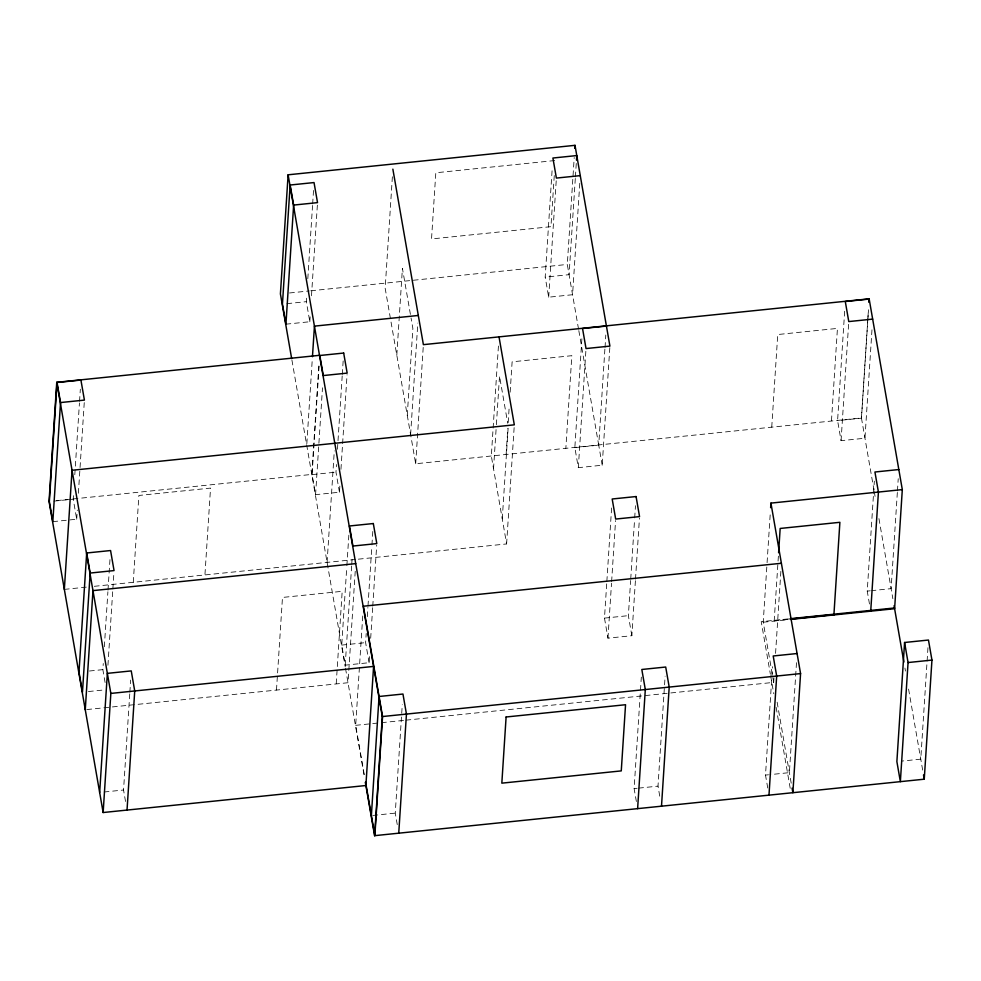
<?xml version="1.0" encoding="UTF-8"?>
<svg xmlns="http://www.w3.org/2000/svg" width="981" height="981" viewBox="0 0 981 981"><rect width="100%" height="100%" fill="white"/><g stroke="black" fill="none" stroke-linecap="round" stroke-linejoin="round"><path stroke-width="0.74" stroke-dasharray="4.91 3.68" d="M52.827 521.659L76.714 519.207L73.219 499.157L73.612 493.038M74.801 474.718L79.449 402.946M79.547 401.425L80.332 389.212M76.714 519.207L77.303 510.046M78.382 493.247L84.317 401.634M105.102 682.531L102.858 669.643L103.263 663.536M104.342 646.737L107.898 591.764M107.996 590.231L110.068 558.164M107.935 665.265L112.766 590.439M112.864 588.919L113.955 572.119M133.269 582.297L138.885 495.466L210.535 488.097L204.931 574.94M125.531 801.477L123.545 790.012L129.762 693.812M129.86 692.279L130.645 680.066M276.483 690.084L282.479 597.441L342.185 591.31L336.201 683.941M285.937 324.184L309.824 321.731L306.33 301.67L306.624 297.084M307.813 278.763L312.547 205.47M312.645 203.938L313.638 188.671M309.824 321.731L310.217 315.624M311.492 295.772L317.427 204.146M306.832 443.719L312.35 358.2M318.813 366.011L311.799 474.424L79.424 498.299M339.855 486.11L339.463 492.217L315.575 494.669L312.081 474.608L319.095 366.195M315.575 494.669L322.491 387.777M327.09 562.383L334.3 450.917M339.463 492.217L335.968 472.155L336.471 464.528M337.452 449.249L342.197 375.956M342.295 374.423L343.178 360.689M340.947 469.31L347.066 374.632M369.494 656.596L369.101 662.702L345.214 665.155L341.731 645.093L346.759 567.226M346.869 565.694L348.844 535.16M345.214 665.155L351.639 565.902M351.738 564.369L352.228 556.742M355.232 571.261L348.022 682.727L136.862 704.432M364.233 774.524L355.674 725.327L362.884 613.861M392.375 176.776L385.165 288.255L415.686 463.755L861.441 417.955L867.854 318.702M369.101 662.702L365.619 642.641L366.207 633.481M367.299 616.681L367.887 607.521M367.985 606L371.836 546.442M371.934 544.921L372.829 531.175M370.683 638.275L372.657 607.73M372.755 606.209L376.704 545.129M396.802 355.159L402.418 268.328L410.781 316.458M407.262 415.331L412.878 328.5L411.051 317.967M410.61 434.571L417.82 323.105M415.686 463.755L423.387 344.65M397.256 824.592L395.257 813.126L402.271 704.714M498.434 346.035L491.322 455.981L506.613 543.94L357.525 559.256M493.541 468.734L496.288 426.208M496.386 424.687L499.525 376.091L507.741 423.289M506.122 454.461L507.802 428.648M508.195 422.566L509.078 408.905M510.157 392.192L512.119 361.83L571.837 355.686L565.841 448.329M502.26 518.875L508.244 426.232M506.613 543.94L514.216 426.367M579.783 183.263L572.573 294.729L548.686 297.182L545.191 277.132L552.303 167.187M554.265 175.55L550.954 226.672L431.53 238.947L435.809 172.779L555.234 160.504M548.686 297.182L556.288 179.609M578.545 329.125L567.3 264.441L574.216 157.549M575.307 178.468L569.078 274.668L545.191 277.132M575.406 176.948L576.288 163.202M609.814 347.642L602.211 465.215L578.324 467.667L574.841 447.618L581.954 337.672M578.324 467.667L585.927 350.094M602.211 465.215L598.729 445.166L604.909 348.758M605.044 347.433L605.792 335.012M635.406 580.74L631.85 635.713L607.962 638.165L604.48 618.104L606.749 582.984M606.847 581.451L611.69 506.637M607.962 638.165L611.519 583.192M611.617 581.659L615.565 520.58M631.85 635.713L628.367 615.651L630.636 580.531M630.734 578.998L634.584 519.452M634.682 517.919L635.48 505.705M635.504 579.207L639.453 518.127M636.362 801.489L634.118 788.589L641.329 677.123M659.747 796.167L658.006 786.137L665.118 676.191M771.74 427.176L777.737 334.533L837.443 328.402L831.459 421.033M773.727 682.555L763.23 622.212L766.983 564.185M767.081 562.653L770.244 513.786M774.181 621.083L778.411 555.675M767.743 787.988L765.499 775.088L772.513 666.675M773.984 677.797L773.69 682.384L405.84 720.177M775.566 653.371L780.901 570.905M796.498 662.69L789.386 772.636L769.975 774.634M871.974 329.812L864.96 438.225L841.073 440.677L837.59 420.616L844.899 307.617M841.073 440.677L848.675 323.105M867.952 317.17L868.455 309.542M867.695 321.964L861.477 418.164L837.59 420.616M867.793 320.444L868.492 309.751M869.473 604.002L867.229 591.114L873.458 494.902M873.556 493.382L874.341 481.168M897.345 492.45L891.116 588.649L871.717 590.648M897.443 490.929L898.228 478.716M927.965 647.668L920.767 759.147L901.355 761.133M289.518 292.976L309.26 290.952M310.769 290.793L567.3 264.441M286.918 303.669L306.33 301.67M56.64 500.641L77.904 498.458M53.808 501.144L73.219 499.157M312.081 474.608L335.968 472.155M574.841 447.618L598.729 445.166M64.341 589.385L86.819 587.079M94.311 586.307L356.005 559.415M89.43 671.016L102.858 669.643M341.731 645.093L365.619 642.641M604.48 618.104L628.367 615.651M867.229 591.114L870.221 590.795M788.491 618.864L761.231 621.672L770.379 674.241M774.205 620.728L789.129 619.195M88.437 691.544L104.857 689.851M763.23 622.212L788.896 619.575M86.782 709.57L135.353 704.579M355.674 725.327L380.003 722.825M381.523 722.678L404.319 720.336M104.133 791.998L123.545 790.012M372.866 815.432L395.257 813.126M634.118 788.589L637.11 788.283M638.606 788.135L658.006 786.137M765.499 775.088L768.479 774.782M861.441 417.955L873.973 490.059M874.23 491.555L875.543 499.059M878.939 518.593L892.857 598.68M904.923 668.061L905.451 671.065M908.578 689.079L923.256 773.469M777.136 702.175L791.373 784.101M770.637 675.737L773.776 693.763M776.118 707.276L790.747 791.385M578.815 330.622L598.692 444.957M291.921 360.101L345.251 666.798M345.508 668.306L364.319 776.511"/><path stroke-width="1.47" d="M319.499 355.318L56.751 382.32L49.05 501.426L103.14 812.526L365.888 785.523L373.589 666.418L110.841 693.42L103.14 812.526M57.033 382.504L49.332 501.61L52.827 521.659L60.528 402.553L57.033 382.504L80.92 380.052L84.415 400.101L60.528 402.553M64.341 589.385L72.042 470.279L514.314 424.834L499.022 336.875M86.684 552.99L78.983 672.095L82.465 692.157L90.166 573.051L86.684 552.99L110.571 550.537L114.054 570.586L90.166 573.051M85.261 709.729L92.974 590.623L355.723 563.621M99.657 792.464L107.358 673.358L131.246 670.906L134.728 690.967L127.027 810.073M606.393 325.851L575.001 145.335L288.12 174.802L280.419 293.908L291.664 358.592M290.143 185.017L282.442 304.122L285.937 324.184L293.638 205.078L290.143 185.017L314.03 182.564L317.525 202.626L293.638 205.078M312.461 356.679L314.435 326.133L418.311 315.465M371.37 815.591L379.071 696.485L402.958 694.033L406.453 714.082L398.74 833.188M904.58 642.494L908.063 662.543L900.362 781.649L896.879 761.599L904.58 642.494L928.467 640.041L931.95 660.09L924.249 779.196L374.607 835.665L382.308 716.559L288.12 174.802M574.805 148.389L575.001 145.335M576.485 160.148L576.779 155.562L552.904 158.027L556.386 178.076L580.274 175.624M637.613 808.651L645.314 689.545L641.819 669.483L665.707 667.031L669.201 687.092L661.501 806.198M770.637 507.68L770.931 503.106L902.312 489.605L869.141 298.849L423.387 344.65L392.866 169.149M778.595 552.744L780.165 528.452L839.883 522.309L833.899 614.952M768.981 795.15L776.682 676.044L773.2 655.982L797.087 653.53M770.931 503.106L800.57 673.591L792.869 792.697L792.084 788.172M868.945 301.903L869.141 298.849M868.982 302.111L869.178 299.058L845.291 301.51L848.773 321.572L872.661 319.119M870.723 611.163L878.424 492.057L874.929 472.008L898.817 469.543M902.312 489.605L894.611 608.711L790.416 619.416M781.391 563.278L363.375 606.221L382.565 716.535L374.852 835.64L365.533 781.98M789.999 618.717L894.476 607.975M790.625 619.048L833.911 614.596M382.308 716.559L800.57 673.591M908.063 662.543L931.95 660.09M894.083 605.706L903.881 662.052M923.501 774.904L924.249 779.196M365.373 782.519L374.607 835.665M56.751 382.32L110.841 693.42M506.11 716.988L501.831 783.157L621.267 770.894L625.547 704.726L506.11 716.988M343.681 353.05L319.794 355.502L323.276 375.564L347.164 373.111L343.681 353.05M606.43 326.06L582.542 328.512L586.025 348.562L609.912 346.109L606.43 326.06M373.32 523.535L349.432 525.988L352.915 546.049L376.802 543.597L373.32 523.535M636.068 496.545L612.181 498.998L615.676 519.059L639.551 516.607L636.068 496.545"/></g></svg>
